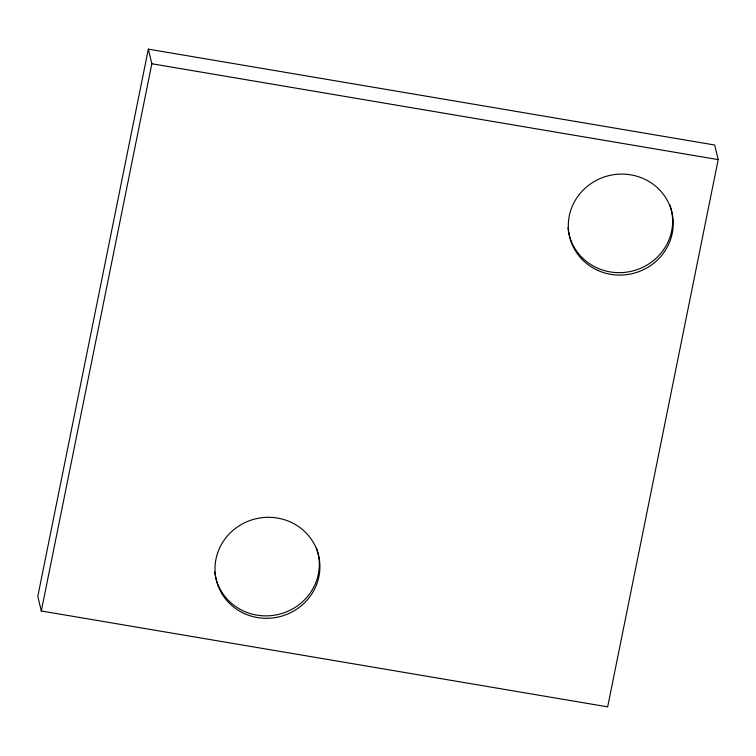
<?xml version="1.0" encoding="UTF-8"?>
<svg xmlns="http://www.w3.org/2000/svg" width="756" height="756" viewBox="0 0 756 756"><rect width="100%" height="100%" fill="white"/><g stroke="black" fill="none" stroke-linecap="round" stroke-linejoin="round"><path stroke-width="1.13" d="M148.337 49.149L37.8 596.389L41.306 610.99L607.663 706.851L718.2 159.611L714.694 145.01L148.337 49.149L151.843 63.75L41.306 610.99M151.843 63.75L718.2 159.611M316.49 548.043A52.58 50.387 -13.5 0 1 278.406 614.42A52.58 50.387 -13.5 0 1 214.742 572.008M669.797 204.819A52.58 50.387 -13.5 0 1 631.156 271.328A52.58 50.387 -13.5 0 1 567.945 227.698M244.424 613.607A52.58 50.387 -13.5 0 0 319.788 563.352A52.58 50.387 -13.5 0 0 238.159 526.469A52.58 50.387 -13.5 0 0 244.424 613.607M597.741 270.383A52.58 50.387 -13.5 0 0 673.105 220.128A52.58 50.387 -13.5 0 0 591.466 183.245A52.58 50.387 -13.5 0 0 597.741 270.383"/></g></svg>
